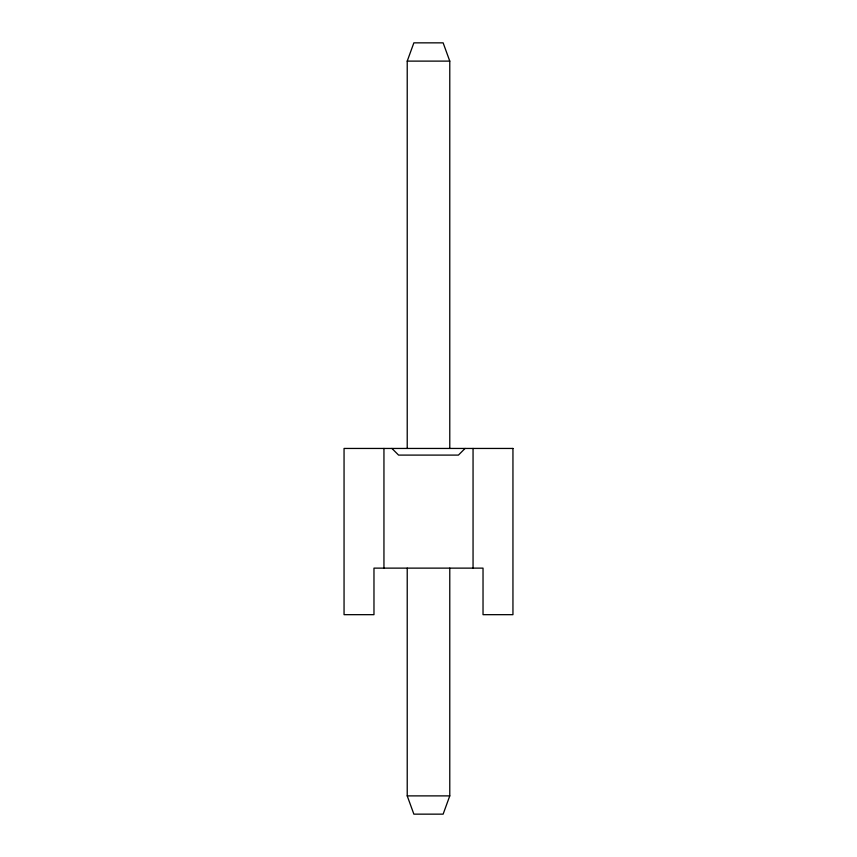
<?xml version="1.0" encoding="UTF-8"?>
<svg xmlns="http://www.w3.org/2000/svg" width="857" height="857" viewBox="0 0 857 857"><rect width="100%" height="100%" fill="white"/><g stroke="black" fill="none" stroke-linecap="round" stroke-linejoin="round"><path stroke-width="1.29" d="M407.225 448.447L407.225 61.115L413.867 42.85L443.133 42.85L449.775 61.115L449.775 448.447M449.775 568.127L449.775 795.885L443.133 814.15L413.867 814.15L407.225 795.885L407.225 568.127M465.072 448.447L458.42 455.099L398.58 455.099L391.928 448.447M407.225 61.115L449.775 61.115M407.225 795.885L449.775 795.885M473.053 448.447L473.053 568.127M383.947 448.447L383.947 568.127M512.947 448.447L344.053 448.447L344.053 614.673L373.973 614.673L373.973 568.127L483.027 568.127L483.027 614.673L512.947 614.673L512.947 448.447"/></g></svg>
